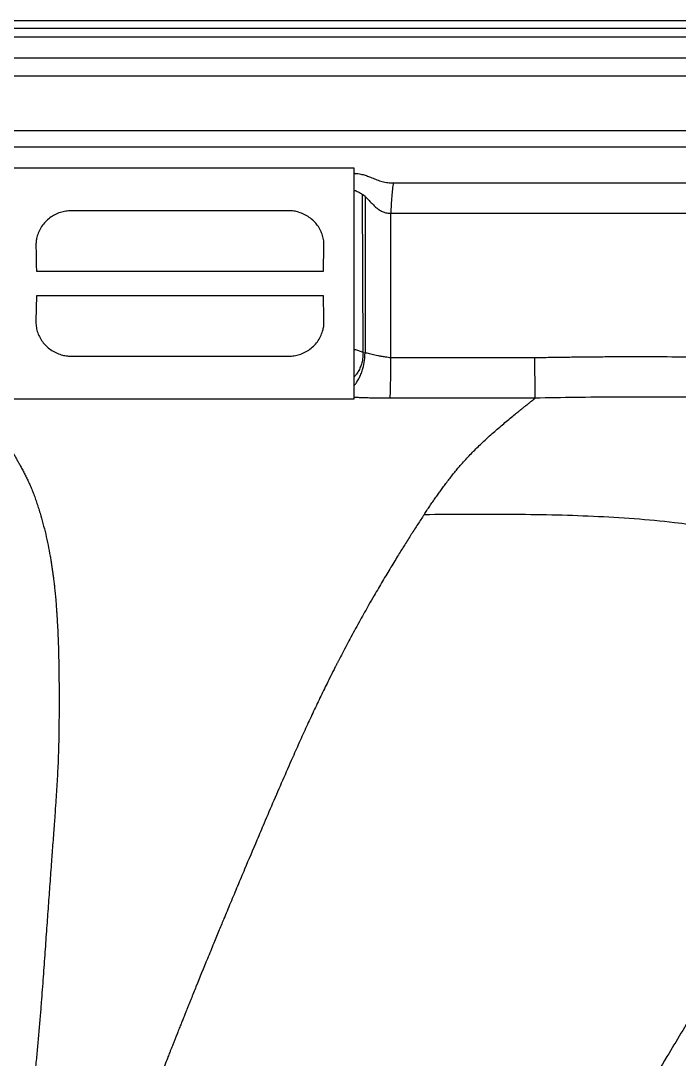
# Model space of a CAD drawing. Extents: x 832 to 912, y 781 to 934.
# Drawn here: x 869.54 to 884.95, y 865.98 to 890.28 of the extents above; entities that cross this region are included whole.
import ezdxf

# ---------------------------------------------------------------- set-up
doc = ezdxf.new("R2010")
doc.units = 0
doc.header["$MEASUREMENT"] = 0
doc.layers.add('1', color=4, linetype='Continuous')

# ---------------------------------------------------------------- blocks, each defined once
blk = doc.blocks.new('2026 SOVEREIGN HL')
at = {"layer": '1', "color": 4, "linetype": 'Continuous', "lineweight": 25}
blk.add_line((77.084, 93.187), (3, 93.187), dxfattribs=at)
at = {"layer": '1', "color": 3, "linetype": 'Continuous', "lineweight": 25}
for p, q in [((76.667, 93.003), (3.417, 93.003)), ((76.389, 92.8), (3.694, 92.8)), ((75.757, 92.309), (4.327, 92.309)), ((75.248, 91.891), (4.836, 91.891)), ((5.071, 90.617), (75.013, 90.617)), ((5.071, 90.233), (75.013, 90.233)), ((46.526, 89.395), (59.734, 89.395)), ((45.866, 89.072), (45.806, 89.121)), ((45.818, 85.427), (45.806, 89.121)), ((45.866, 89.072), (45.866, 85.418)), ((44.08, 88.741), (38.989, 88.741)), ((46.466, 88.681), (59.704, 88.681)), ((46.466, 85.298), (46.466, 88.681)), ((44.894, 87.329), (44.905, 87.911)), ((38.175, 86.748), (38.164, 86.167)), ((38.989, 85.336), (44.08, 85.336)), ((45.818, 85.427), (45.866, 85.418)), ((49.838, 85.297), (46.466, 85.298)), ((49.847, 84.355), (46.45, 84.356))]:
    blk.add_line(p, q, dxfattribs=at)
for points, knots in [([(45.613, 89.738), (45.309, 89.738), (44.702, 89.738), (43.787, 89.738), (42.873, 89.738), (41.959, 89.738), (41.11, 89.738), (40.326, 89.738), (39.608, 89.738), (38.89, 89.738), (38.172, 89.738), (37.695, 89.738), (37.456, 89.738)], [0, 0, 0, 0, 0.111984, 0.223967, 0.335981, 0.447994, 0.560008, 0.648018, 0.736029, 0.824039, 0.91201, 1, 1, 1, 1]), ([(45.613, 84.34), (45.613, 84.675), (45.613, 85.345), (45.613, 86.354), (45.613, 87.291), (45.613, 88.156), (45.613, 88.947), (45.613, 89.474), (45.613, 89.738)], [0, 0, 0, 0, 0.186669, 0.373333, 0.559996, 0.706663, 0.85333, 1, 1, 1, 1]), ([(45.613, 89.617), (45.618, 89.617), (45.647, 89.616), (45.699, 89.61), (45.763, 89.6), (45.82, 89.586), (45.871, 89.571), (45.921, 89.554), (45.972, 89.535), (46.025, 89.513), (46.083, 89.49), (46.144, 89.466), (46.205, 89.443), (46.268, 89.424), (46.331, 89.409), (46.396, 89.399), (46.461, 89.395), (46.505, 89.395), (46.526, 89.395)], [0, 0, 0, 0, 0.016469, 0.088045, 0.158392, 0.215047, 0.271897, 0.32931, 0.387148, 0.447412, 0.520366, 0.592769, 0.664138, 0.734093, 0.802208, 0.868641, 0.934226, 1, 1, 1, 1]), ([(45.613, 89.22), (45.615, 89.219), (45.631, 89.215), (45.675, 89.199), (45.741, 89.167), (45.784, 89.137), (45.806, 89.121)], [0, 0, 0, 0, 0.024114, 0.217818, 0.605016, 1, 1, 1, 1]), ([(46.526, 89.395), (46.519, 89.346), (46.506, 89.251), (46.489, 89.074), (46.475, 88.884), (46.469, 88.748), (46.466, 88.681)], [0, 0, 0, 0, 0.261672, 0.500064, 0.756777, 1, 1, 1, 1]), ([(45.866, 89.072), (45.888, 89.052), (45.931, 89.011), (45.995, 88.944), (46.061, 88.876), (46.13, 88.812), (46.205, 88.756), (46.286, 88.712), (46.374, 88.686), (46.436, 88.683), (46.466, 88.681)], [0, 0, 0, 0, 0.129281, 0.260694, 0.391363, 0.519969, 0.645522, 0.767195, 0.885182, 1, 1, 1, 1]), ([(38.989, 88.741), (38.946, 88.739), (38.861, 88.735), (38.733, 88.703), (38.608, 88.652), (38.489, 88.578), (38.384, 88.484), (38.295, 88.374), (38.228, 88.252), (38.187, 88.131), (38.166, 88.016), (38.165, 87.946), (38.164, 87.911)], [0, 0, 0, 0, 0.098018, 0.196078, 0.302289, 0.408485, 0.517293, 0.626091, 0.732187, 0.83827, 0.919136, 1, 1, 1, 1]), ([(44.905, 87.911), (44.904, 87.952), (44.902, 88.036), (44.874, 88.161), (44.826, 88.284), (44.757, 88.399), (44.668, 88.502), (44.563, 88.589), (44.444, 88.66), (44.321, 88.707), (44.198, 88.736), (44.12, 88.739), (44.08, 88.741)], [0, 0, 0, 0, 0.095479, 0.193491, 0.29429, 0.397934, 0.500622, 0.606162, 0.711252, 0.819238, 0.908705, 1, 1, 1, 1]), ([(38.164, 87.911), (38.166, 87.844), (38.171, 87.65), (38.174, 87.456), (38.175, 87.329)], [0, 0, 0, 0, 0.34374, 1, 1, 1, 1]), ([(38.175, 87.329), (38.288, 87.329), (38.514, 87.33), (38.968, 87.33), (39.762, 87.33), (40.533, 87.33), (41.44, 87.33), (42.333, 87.33), (43.355, 87.33), (44.235, 87.331), (44.674, 87.33), (44.894, 87.329)], [0, 0, 0, 0, 0.050521, 0.101106, 0.202396, 0.404979, 0.445461, 0.607388, 0.803661, 0.901797, 1, 1, 1, 1]), ([(44.894, 86.748), (44.781, 86.748), (44.555, 86.747), (44.101, 86.747), (43.307, 86.747), (42.536, 86.747), (41.629, 86.747), (40.736, 86.747), (39.714, 86.747), (38.834, 86.747), (38.395, 86.748), (38.175, 86.748)], [0, 0, 0, 0, 0.050521, 0.101106, 0.202396, 0.404979, 0.44546, 0.607388, 0.803661, 0.901797, 1, 1, 1, 1]), ([(44.905, 86.167), (44.903, 86.233), (44.898, 86.427), (44.895, 86.621), (44.894, 86.748)], [0, 0, 0, 0, 0.343742, 1, 1, 1, 1]), ([(38.164, 86.167), (38.165, 86.125), (38.167, 86.041), (38.195, 85.915), (38.244, 85.793), (38.313, 85.678), (38.402, 85.575), (38.507, 85.487), (38.626, 85.417), (38.749, 85.37), (38.871, 85.342), (38.95, 85.338), (38.989, 85.336)], [0, 0, 0, 0, 0.096743, 0.19349, 0.295704, 0.397933, 0.50204, 0.606159, 0.712689, 0.819234, 0.909633, 1, 1, 1, 1]), ([(44.08, 85.336), (44.122, 85.338), (44.207, 85.342), (44.335, 85.374), (44.46, 85.425), (44.579, 85.499), (44.685, 85.592), (44.773, 85.702), (44.841, 85.825), (44.882, 85.946), (44.904, 86.061), (44.904, 86.131), (44.905, 86.167)], [0, 0, 0, 0, 0.096835, 0.196075, 0.300852, 0.408481, 0.515664, 0.626091, 0.730594, 0.838273, 0.918399, 1, 1, 1, 1]), ([(45.818, 85.427), (45.793, 85.436), (45.742, 85.455), (45.67, 85.478), (45.624, 85.491), (45.613, 85.495)], [0, 0, 0, 0, 0.4307207, 0.8604049, 1, 1, 1, 1]), ([(45.818, 85.427), (45.818, 85.4), (45.817, 85.35), (45.809, 85.276), (45.795, 85.194), (45.768, 85.102), (45.722, 85.005), (45.671, 84.923), (45.63, 84.878), (45.613, 84.858)], [0, 0, 0, 0, 0.12957, 0.242906, 0.357267, 0.532106, 0.705705, 0.876496, 1, 1, 1, 1]), ([(45.613, 84.652), (45.618, 84.659), (45.64, 84.683), (45.681, 84.743), (45.733, 84.832), (45.78, 84.939), (45.823, 85.071), (45.858, 85.231), (45.864, 85.357), (45.866, 85.418)], [0, 0, 0, 0, 0.034648, 0.137029, 0.288445, 0.432632, 0.56956, 0.790198, 1, 1, 1, 1]), ([(46.466, 85.298), (46.426, 85.304), (46.35, 85.314), (46.248, 85.332), (46.164, 85.348), (46.071, 85.367), (45.971, 85.391), (45.901, 85.409), (45.866, 85.418)], [0, 0, 0, 0, 0.164532, 0.308216, 0.436073, 0.554458, 0.778986, 1, 1, 1, 1]), ([(54.963, 85.293), (54.681, 85.297), (54.112, 85.306), (53.256, 85.318), (52.561, 85.321), (52.03, 85.321), (51.662, 85.32), (51.295, 85.317), (50.928, 85.314), (50.562, 85.309), (50.198, 85.304), (49.957, 85.3), (49.838, 85.297)], [0, 0, 0, 0, 0.165344, 0.333025, 0.500646, 0.572403, 0.644075, 0.715733, 0.787231, 0.85878, 0.930154, 1, 1, 1, 1]), ([(46.45, 84.356), (46.452, 84.365), (46.454, 84.383), (46.458, 84.449), (46.462, 84.541), (46.464, 84.658), (46.466, 84.797), (46.467, 84.953), (46.467, 85.122), (46.467, 85.239), (46.466, 85.298)], [0, 0, 0, 0, 0.124985, 0.249973, 0.374968, 0.499968, 0.624974, 0.749981, 0.874989, 1, 1, 1, 1]), ([(49.847, 84.355), (49.847, 84.363), (49.847, 84.38), (49.846, 84.428), (49.846, 84.477), (49.845, 84.515), (49.845, 84.559), (49.844, 84.609), (49.844, 84.682), (49.843, 84.785), (49.841, 84.931), (49.84, 85.104), (49.839, 85.231), (49.838, 85.297)], [0, 0, 0, 0, 0.114744, 0.237105, 0.28824, 0.340597, 0.394178, 0.448981, 0.505009, 0.612138, 0.730346, 0.859636, 1, 1, 1, 1]), ([(37.456, 84.34), (37.76, 84.34), (38.367, 84.34), (39.282, 84.34), (40.196, 84.34), (41.11, 84.34), (41.959, 84.34), (42.743, 84.34), (43.461, 84.34), (44.179, 84.34), (44.897, 84.34), (45.374, 84.34), (45.613, 84.34)], [0, 0, 0, 0, 0.111984, 0.223967, 0.335981, 0.447994, 0.560008, 0.648018, 0.736029, 0.824039, 0.912009, 1, 1, 1, 1]), ([(46.45, 84.356), (46.423, 84.356), (46.372, 84.356), (46.297, 84.356), (46.224, 84.356), (46.153, 84.356), (46.067, 84.357), (45.97, 84.358), (45.861, 84.361), (45.758, 84.364), (45.675, 84.369), (45.629, 84.372), (45.613, 84.374)], [0, 0, 0, 0, 0.093166, 0.174242, 0.259537, 0.344564, 0.420433, 0.555271, 0.680938, 0.803851, 0.929081, 1, 1, 1, 1]), ([(47.246, 81.627), (47.268, 81.662), (47.314, 81.731), (47.382, 81.831), (47.447, 81.926), (47.511, 82.019), (47.574, 82.108), (47.64, 82.2), (47.707, 82.292), (47.78, 82.389), (47.855, 82.487), (47.93, 82.582), (48.004, 82.673), (48.076, 82.758), (48.158, 82.852), (48.251, 82.954), (48.354, 83.063), (48.46, 83.169), (48.566, 83.273), (48.673, 83.374), (48.785, 83.476), (48.9, 83.578), (49.02, 83.681), (49.141, 83.784), (49.26, 83.883), (49.362, 83.967), (49.446, 84.035), (49.514, 84.09), (49.581, 84.144), (49.647, 84.197), (49.713, 84.249), (49.78, 84.302), (49.824, 84.337), (49.847, 84.355)], [0, 0, 0, 0, 0.0178011, 0.0359553, 0.0540318, 0.0707049, 0.0893596, 0.1072637, 0.1274766, 0.1493845, 0.1733519, 0.1982841, 0.2221654, 0.2482052, 0.2727946, 0.3101871, 0.3502575, 0.3912016, 0.4346709, 0.4792034, 0.5244895, 0.576031, 0.6276284, 0.6804563, 0.7353294, 0.7870782, 0.8172655, 0.8482811, 0.8787384, 0.9086849, 0.9386686, 0.9682168, 1, 1, 1, 1]), ([(53.639, 84.376), (53.004, 84.38), (51.74, 84.388), (50.477, 84.366), (49.847, 84.355)], [0, 0, 0, 0, 0.501983, 1, 1, 1, 1]), ([(37.116, 84.036), (37.13, 84.011), (37.159, 83.961), (37.201, 83.882), (37.244, 83.802), (37.286, 83.72), (37.33, 83.636), (37.374, 83.551), (37.415, 83.472), (37.453, 83.401), (37.487, 83.338), (37.522, 83.272), (37.558, 83.206), (37.594, 83.141), (37.633, 83.071), (37.674, 82.998), (37.718, 82.92), (37.762, 82.843), (37.808, 82.761), (37.854, 82.674), (37.903, 82.581), (37.951, 82.486), (37.997, 82.386), (38.043, 82.281), (38.09, 82.167), (38.135, 82.048), (38.179, 81.925), (38.221, 81.797), (38.272, 81.633), (38.33, 81.427), (38.393, 81.177), (38.449, 80.922), (38.489, 80.713), (38.516, 80.556), (38.533, 80.449), (38.548, 80.347), (38.561, 80.25), (38.574, 80.156), (38.586, 80.053), (38.6, 79.933), (38.614, 79.799), (38.627, 79.66), (38.638, 79.528), (38.646, 79.412), (38.654, 79.298), (38.662, 79.169), (38.67, 79.02), (38.678, 78.862), (38.685, 78.688), (38.691, 78.496), (38.697, 78.283), (38.701, 78.07), (38.703, 77.87), (38.705, 77.688), (38.706, 77.527), (38.706, 77.375), (38.706, 77.223), (38.706, 77.061), (38.705, 76.865), (38.704, 76.638), (38.7, 76.383), (38.694, 76.126), (38.685, 75.872), (38.674, 75.628), (38.661, 75.385), (38.646, 75.141), (38.628, 74.874), (38.611, 74.626), (38.593, 74.386), (38.578, 74.175), (38.561, 73.951), (38.544, 73.728), (38.52, 73.408), (38.49, 72.991), (38.452, 72.471), (38.414, 71.938), (38.375, 71.383), (38.334, 70.802), (38.297, 70.298), (38.263, 69.866), (38.233, 69.516), (38.201, 69.161), (38.165, 68.797), (38.13, 68.479), (38.098, 68.204), (38.071, 67.985), (38.042, 67.759), (38.014, 67.554), (37.989, 67.38), (37.968, 67.239), (37.946, 67.095), (37.919, 66.921), (37.898, 66.792), (37.886, 66.721)], [0, 0, 0, 0, 0.019151, 0.039396, 0.060098, 0.080136, 0.100742, 0.12133, 0.141739, 0.15585, 0.169943, 0.184658, 0.198785, 0.212336, 0.225326, 0.24086, 0.254823, 0.268921, 0.281888, 0.296492, 0.310342, 0.324029, 0.33711, 0.350108, 0.363498, 0.376953, 0.389727, 0.402101, 0.415, 0.436484, 0.457581, 0.477787, 0.496737, 0.50399, 0.511353, 0.518808, 0.524853, 0.530464, 0.537034, 0.544484, 0.552724, 0.561362, 0.568786, 0.575095, 0.580402, 0.587173, 0.595407, 0.602977, 0.610336, 0.619918, 0.62905, 0.637764, 0.646101, 0.652373, 0.65816, 0.663515, 0.668354, 0.673735, 0.679651, 0.68747, 0.695247, 0.703354, 0.710974, 0.718209, 0.725432, 0.732878, 0.740143, 0.749601, 0.755319, 0.761823, 0.768798, 0.775648, 0.782171, 0.797977, 0.813758, 0.829822, 0.847124, 0.865127, 0.884168, 0.894905, 0.906516, 0.918116, 0.929681, 0.942552, 0.949835, 0.957278, 0.964697, 0.972595, 0.978057, 0.982351, 0.986915, 0.992753, 1, 1, 1, 1]), ([(47.246, 81.627), (47.197, 81.554), (47.1, 81.406), (46.949, 81.171), (46.799, 80.933), (46.64, 80.677), (46.468, 80.395), (46.278, 80.077), (46.106, 79.784), (45.932, 79.48), (45.753, 79.163), (45.547, 78.785), (45.375, 78.463), (45.271, 78.262), (45.232, 78.187), (45.22, 78.163), (45.207, 78.139), (45.195, 78.115), (45.183, 78.091), (45.174, 78.074), (45.167, 78.06), (45.157, 78.04), (45.113, 77.954), (45.045, 77.819), (44.956, 77.639), (44.874, 77.471), (44.79, 77.297), (44.679, 77.063), (44.538, 76.762), (44.368, 76.389), (44.176, 75.959), (43.963, 75.476), (43.732, 74.942), (43.523, 74.453), (43.294, 73.915), (43.115, 73.491), (42.964, 73.134), (42.882, 72.937), (42.8, 72.741), (42.718, 72.545), (42.64, 72.357), (42.571, 72.192), (42.51, 72.046), (42.453, 71.907), (42.39, 71.756), (42.323, 71.593), (42.252, 71.419), (42.112, 71.079), (41.959, 70.703), (41.828, 70.378), (41.78, 70.258), (41.765, 70.221), (41.75, 70.184), (41.735, 70.147), (41.72, 70.109), (41.708, 70.078), (41.692, 70.041), (41.67, 69.985), (41.64, 69.911), (41.606, 69.826), (41.571, 69.736), (41.53, 69.633), (41.488, 69.528), (41.448, 69.429), (41.414, 69.342), (41.382, 69.261), (41.352, 69.184), (41.323, 69.112), (41.298, 69.047), (41.275, 68.99), (41.242, 68.906), (41.193, 68.781), (41.122, 68.6), (41.036, 68.381), (40.935, 68.124), (40.82, 67.83), (40.691, 67.5), (40.548, 67.133), (40.448, 66.877), (40.395, 66.742)], [0, 0, 0, 0, 0.031211, 0.062387, 0.093453, 0.1216, 0.155697, 0.191216, 0.225927, 0.246703, 0.280606, 0.314294, 0.343905, 0.356936, 0.358642, 0.360348, 0.362055, 0.363761, 0.365468, 0.367176, 0.367325, 0.368406, 0.371324, 0.385252, 0.395821, 0.406407, 0.417032, 0.427711, 0.448113, 0.468708, 0.489591, 0.517864, 0.5463, 0.574925, 0.59593, 0.632343, 0.642873, 0.653404, 0.663938, 0.674473, 0.685011, 0.694291, 0.701144, 0.708654, 0.716818, 0.725635, 0.735106, 0.745229, 0.781137, 0.796952, 0.799024, 0.801096, 0.803168, 0.80524, 0.807312, 0.809384, 0.810439, 0.813607, 0.818677, 0.822919, 0.82794, 0.833739, 0.840315, 0.845741, 0.850538, 0.854998, 0.859513, 0.863622, 0.867323, 0.870617, 0.873505, 0.88167, 0.892052, 0.904645, 0.919449, 0.936426, 0.955508, 0.976681, 1, 1, 1, 1]), ([(58.357, 79.875), (58.151, 79.982), (57.741, 80.196), (57.109, 80.473), (56.468, 80.717), (55.817, 80.923), (55.154, 81.097), (54.481, 81.239), (53.797, 81.354), (53.025, 81.455), (52.161, 81.535), (51.203, 81.591), (50.23, 81.623), (49.244, 81.635), (48.248, 81.635), (47.581, 81.63), (47.246, 81.627)], [0, 0, 0, 0, 0.06118, 0.1217402, 0.181864, 0.2418143, 0.3018825, 0.3622607, 0.4231194, 0.4845662, 0.5675252, 0.6517998, 0.7373934, 0.8241115, 0.9116748, 1, 1, 1, 1]), ([(58.899, 78.077), (58.819, 77.967), (58.658, 77.747), (58.409, 77.401), (58.153, 77.044), (57.89, 76.675), (57.62, 76.291), (57.34, 75.891), (57.078, 75.512), (56.836, 75.157), (56.617, 74.834), (56.39, 74.495), (56.155, 74.138), (55.923, 73.785), (55.699, 73.438), (55.484, 73.102), (55.265, 72.757), (55.042, 72.404), (54.818, 72.044), (54.556, 71.62), (54.256, 71.132), (53.921, 70.583), (53.588, 70.036), (53.257, 69.49), (52.895, 68.89), (52.501, 68.238), (52.08, 67.536), (51.68, 66.868), (51.303, 66.233), (50.946, 65.631), (50.594, 65.035), (50.244, 64.443), (49.892, 63.851), (49.651, 63.447), (49.531, 63.246)], [0, 0, 0, 0, 0.035691, 0.071326, 0.106824, 0.142076, 0.177115, 0.212048, 0.246898, 0.271141, 0.295247, 0.319281, 0.343313, 0.367349, 0.387462, 0.407656, 0.428011, 0.448499, 0.469272, 0.490275, 0.522038, 0.554063, 0.586213, 0.618369, 0.65054, 0.692693, 0.734823, 0.776987, 0.814646, 0.852172, 0.889512, 0.926504, 0.963258, 1, 1, 1, 1])]:
    blk.add_open_spline(points, degree=3, knots=knots, dxfattribs=at)

msp = doc.modelspace()

# ---------------------------------------------------------------- block references
at = {"layer": '1'}
msp.add_blockref('2026 SOVEREIGN HL', (831.729, 797.095), dxfattribs=at)

doc.saveas('drawing.dxf')
